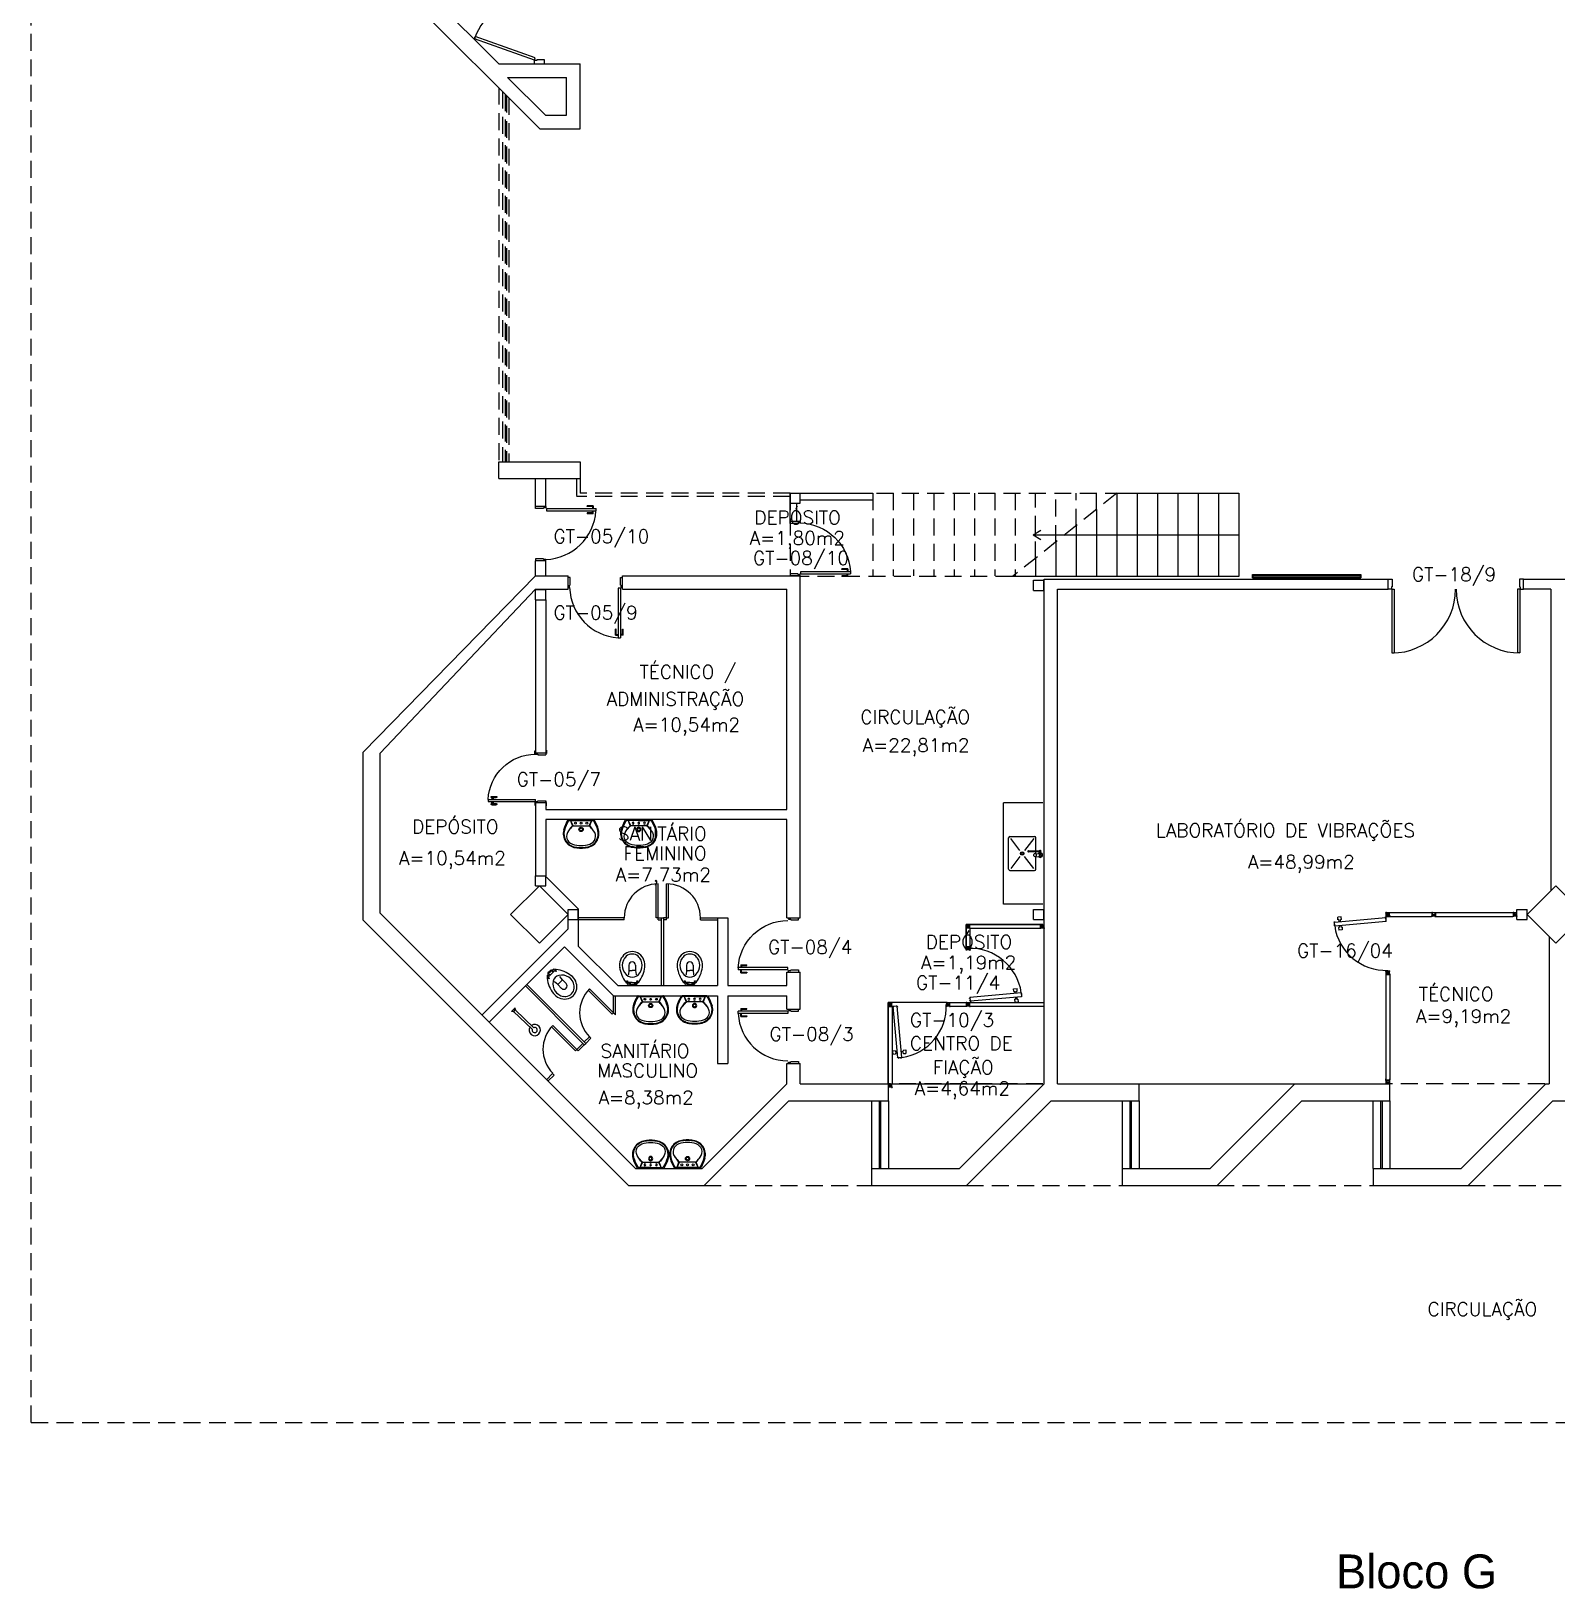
# Model space of a CAD drawing. Header units: centimetres. Extents: x -214 to 72, y 205 to 367.
# Drawn here: x 26.53 to 49.04, y 292.47 to 315.47 of the extents above; entities that cross this region are included whole.
import ezdxf

# ---------------------------------------------------------------- set-up
doc = ezdxf.new("R2010")
doc.units = ezdxf.units.CM
doc.header["$MEASUREMENT"] = 0
doc.linetypes.add('HIDDEN', pattern=[0.375, 0.25, -0.125])
doc.layers.get('0').update_dxf_attribs({"linetype": 'CONTINUOUS'})
for name, color, linetype in [('ALV', 2, 'CONTINUOUS'), ('AR-ATT01-EFL', 1, 'CONTINUOUS'), ('AREA', 2, 'CONTINUOUS'), ('BANC', 2, 'CONTINUOUS'), ('DIV', 2, 'CONTINUOUS'), ('ENDEREÇO NOVO', 2, 'CONTINUOUS'), ('ESQ', 1, 'CONTINUOUS'), ('ESTRUT', 3, 'CONTINUOUS'), ('MACANETA', 2, 'CONTINUOUS'), ('MARCO', 2, 'CONTINUOUS'), ('PainelFELTRO', 2, 'CONTINUOUS'), ('PEÇAS', 1, 'CONTINUOUS'), ('PISO1', 1, 'CONTINUOUS'), ('PORTA', 1, 'CONTINUOUS'), ('PROJ', 1, 'HIDDEN'), ('PROJEÇÃO', 1, 'HIDDEN'), ('TEXTO', 2, 'CONTINUOUS'), ('USO', 2, 'CONTINUOUS')]:
    doc.layers.add(name, color=color, linetype=linetype)
doc.styles.add('UNB-100', font='simplex.shx', dxfattribs={"height": 0.2})

# ---------------------------------------------------------------- blocks, each defined once
blk = doc.blocks.new('PTDP')
at = {"color": 2}
for p, q in [((0.055, 1.015), (0.09, 1.015)), ((0.055, 0.075), (0.055, 1.015)), ((0.09, 0.075), (0.09, 1.015)), ((1.91, 0.075), (1.91, 1.015)), ((1.945, 1.015), (1.91, 1.015)), ((1.945, 0.075), (1.945, 1.015)), ((0.05, 0.075), (0, 0.075)), ((0, 0.075), (0, -0.075)), ((0.05, 0.04), (0.05, 0.075)), ((0.06, 0.04), (0.05, 0.04)), ((0.055, 0.075), (0.09, 0.075)), ((0.06, -0.075), (0.06, 0.04)), ((1.945, 0.075), (1.91, 0.075)), ((1.94, -0.075), (1.94, 0.04)), ((1.94, 0.04), (1.95, 0.04)), ((1.95, 0.04), (1.95, 0.075)), ((1.95, 0.075), (2, 0.075)), ((2, 0.075), (2, -0.075)), ((0, -0.075), (0.06, -0.075)), ((2, -0.075), (1.94, -0.075))]:
    blk.add_line(p, q, dxfattribs=at)
at = {"color": 1}
for centre, start, end in [((0.055, 0.075), 0, 90), ((1.945, 0.075), 90, 180)]:
    blk.add_arc(centre, 0.94, start, end, dxfattribs=at)
blk = doc.blocks.new('PE80')
at = {"color": 2}
for p, q in [((0.075, 0), (-0.075, 0)), ((-0.075, -0.03), (-0.075, 0)), ((0.075, 0), (0.075, -0.02)), ((0.04, -0.03), (-0.075, -0.03)), ((0.075, -0.02), (0.04, -0.02)), ((0.04, -0.03), (0.04, -0.02)), ((0.085, -0.03), (0.817, -0.03)), ((0.085, -0.03), (0.085, -0.065)), ((0.085, -0.065), (0.817, -0.065)), ((0.817, -0.065), (0.817, -0.03)), ((0.04, -0.771), (-0.075, -0.771)), ((-0.075, -0.771), (-0.075, -0.801)), ((0.075, -0.801), (-0.075, -0.801)), ((0.04, -0.771), (0.04, -0.781)), ((0.075, -0.781), (0.04, -0.781)), ((0.075, -0.801), (0.075, -0.781))]:
    blk.add_line(p, q, dxfattribs=at)
at = {"color": 1}
for p, q in [((0.777, 0.01), (0.687, 0.01)), ((0.687, 0), (0.687, 0.01)), ((0.777, 0.01), (0.777, -0.03)), ((0.767, 0), (0.687, 0)), ((0.767, -0.095), (0.687, -0.095)), ((0.687, -0.095), (0.687, -0.105)), ((0.777, -0.105), (0.687, -0.105)), ((0.767, 0), (0.767, -0.03)), ((0.767, -0.095), (0.767, -0.065)), ((0.777, -0.105), (0.777, -0.065))]:
    blk.add_line(p, q, dxfattribs=at)
blk.add_arc((0.049, -0.012), 0.769, 271.908, 356.074, dxfattribs=at)
blk = doc.blocks.new('PD80')
for p, q in [((-0.777, 0.01), (-0.777, -0.03)), ((-0.777, 0.01), (-0.687, 0.01)), ((-0.687, 0), (-0.687, 0.01)), ((-0.075, 0), (0.075, 0)), ((-0.075, 0), (-0.075, -0.02)), ((0.075, -0.03), (0.075, 0)), ((-0.817, -0.065), (-0.817, -0.03)), ((-0.085, -0.03), (-0.817, -0.03)), ((-0.085, -0.065), (-0.817, -0.065)), ((-0.777, -0.105), (-0.777, -0.065)), ((-0.777, -0.105), (-0.687, -0.105)), ((-0.767, 0), (-0.767, -0.03)), ((-0.767, 0), (-0.687, 0)), ((-0.767, -0.095), (-0.767, -0.065)), ((-0.767, -0.095), (-0.687, -0.095)), ((-0.687, -0.095), (-0.687, -0.105)), ((-0.085, -0.03), (-0.085, -0.065)), ((-0.075, -0.02), (-0.04, -0.02)), ((-0.04, -0.03), (-0.04, -0.02)), ((-0.04, -0.03), (0.075, -0.03)), ((-0.075, -0.781), (-0.04, -0.781)), ((-0.075, -0.801), (-0.075, -0.781)), ((-0.075, -0.801), (0.075, -0.801)), ((-0.075, -0.802), (0.075, -0.802)), ((-0.04, -0.771), (0.075, -0.771)), ((-0.04, -0.771), (-0.04, -0.781)), ((0.075, -0.771), (0.075, -0.801))]:
    blk.add_line(p, q)
blk.add_arc((-0.085, -0.03), 0.731, 182.6571, 270)
blk = doc.blocks.new('VASO')
for p, q in [((0.1, 0), (0.1, 0.028)), ((0.1, 0), (0.1, -0.028)), ((0.146, 0.031), (0.113, 0.031)), ((0.114, 0), (0.114, 0.028)), ((0.114, 0), (0.114, -0.028)), ((0.119, 0.031), (0.119, 0.062)), ((0.146, 0.05), (0.119, 0.05)), ((0.146, 0), (0.146, 0.089)), ((0.146, 0), (0.146, -0.089)), ((0.261, 0.056), (0.259, 0.059)), ((0.323, 0.049), (0.261, 0.056)), ((0.401, 0.049), (0.323, 0.049)), ((0.323, 0.049), (0.323, 0)), ((0.323, -0.049), (0.323, 0)), ((0.146, -0.031), (0.113, -0.031)), ((0.119, -0.031), (0.119, -0.062)), ((0.146, -0.05), (0.119, -0.05)), ((0.261, -0.056), (0.259, -0.059)), ((0.323, -0.049), (0.261, -0.056)), ((0.401, -0.049), (0.323, -0.049))]:
    blk.add_line(p, q)
for centre in [(0.164, 0.075), (0.164, -0.075)]:
    blk.add_circle(centre, 0.00682)
for centre, radius, start, end in [((0.107, 0.028), 0.00697, 0.8534, 179.1466), ((0.128, 0.062), 0.00909, 126.1604, 180), ((0.404, -0.315), 0.477, 122.7818, 126.1604), ((0.155, 0.089), 0.00909, 126.3456, 180), ((0.436, -0.294), 0.484, 97.6805, 126.3456), ((0.334, 0), 0.112, 147.3201, 212.6799), ((0.397, -0.04), 0.187, 54.2515, 147.3201), ((0.4, -0.02), 0.208, 36.8888, 100.1214), ((0.401, 0), 0.0486, 0, 90), ((0.401, 0), 0.0486, 270, 0), ((0.413, -0.018), 0.159, 41.3299, 54.2515), ((0.433, 0), 0.132, 318.6701, 41.3299), ((0.427, 0), 0.174, 323.1112, 36.8888), ((0.107, -0.028), 0.00697, 180.8534, 359.1466), ((0.128, -0.062), 0.00909, 180, 233.8396), ((0.404, 0.315), 0.477, 233.8396, 237.2182), ((0.155, -0.089), 0.00909, 180, 233.6544), ((0.436, 0.294), 0.484, 233.6544, 262.3195), ((0.397, 0.04), 0.187, 212.6799, 305.7485), ((0.4, 0.02), 0.208, 259.8786, 323.1112), ((0.413, 0.018), 0.159, 305.7485, 318.6701)]:
    blk.add_arc(centre, radius, start, end)
blk = doc.blocks.new('LAV')
for p, q in [((0, -0.182), (0, 0.182)), ((0.013, 0), (0.013, 0.175)), ((0.013, 0.155), (0.097, 0.126)), ((0.013, 0.155), (0.092, 0.116)), ((0.013, -0.175), (0.013, 0.155)), ((0.013, 0), (0.013, -0.155)), ((0.092, -0.116), (0.092, 0.116)), ((0.013, -0.155), (0.092, -0.116)), ((0.013, -0.155), (0.097, -0.126))]:
    blk.add_line(p, q)
for centre, radius in [((0.053, 0.084), 0.0137), ((0.053, 0), 0.0137), ((0.145, 0), 0.0315), ((0.145, 0), 0.021), ((0.053, -0.084), 0.0137)]:
    blk.add_circle(centre, radius)
for centre, radius, start, end in [((0.286, -0.242), 0.518, 105.1115, 122.7859), ((0.286, -0.242), 0.505, 104.7183, 121.9899), ((0.206, 0.054), 0.21, 8.1254, 105.1115), ((0.208, 0.053), 0.2, 7.8851, 104.7183), ((0.013, 0.182), 0.0126, 122.7859, 180), ((0.025, 0.175), 0.0126, 121.9899, 180), ((0.105, 0.116), 0.0126, 131.3277, 180), ((4.534, -4.92), 6.719, 130.5597, 131.3277), ((0.115, 0.132), 0.0137, 126.1653, 188.2711), ((4.072, -5.281), 6.719, 125.5597, 126.1653), ((0.245, 0.091), 0.123, 17.587, 130.5597), ((-0.042, 0), 0.424, 0, 17.587), ((-0.042, 0), 0.424, 342.413, 0), ((-0.175, 0), 0.587, 0, 7.8851), ((-0.175, 0), 0.587, 352.1149, 0), ((-0.175, 0), 0.595, 0, 8.1254), ((-0.175, 0), 0.595, 351.8746, 0), ((0.013, -0.182), 0.0126, 180, 237.2141), ((0.286, 0.242), 0.518, 237.2141, 254.8885), ((0.025, -0.175), 0.0126, 180, 238.0101), ((0.286, 0.242), 0.505, 238.0101, 255.2817), ((0.105, -0.116), 0.0126, 180, 228.6723), ((4.534, 4.92), 6.719, 228.6723, 229.4403), ((0.115, -0.132), 0.0137, 171.7289, 233.8347), ((4.072, 5.281), 6.719, 233.8347, 234.4403), ((0.206, -0.054), 0.21, 254.8885, 351.8746), ((0.208, -0.053), 0.2, 255.2817, 352.1149), ((0.245, -0.091), 0.123, 229.4403, 342.413)]:
    blk.add_arc(centre, radius, start, end)
blk = doc.blocks.new('INOXA1-P')
for p, q in [((0.12, 0.23), (0.12, 0.047)), ((0.22, 0.25), (0.14, 0.25)), ((0.5, 0.25), (0.22, 0.25)), ((0.52, 0.23), (0.52, -0.23)), ((0.043, 0.008), (0.043, -0.022)), ((0.062, 0.04), (0.071, 0.04)), ((0.131, 0.048), (0.076, 0.043)), ((0.131, -0.002), (0.076, 0.003)), ((0.15, 0.22), (0.287, 0.043)), ((0.353, 0.043), (0.49, 0.22)), ((0.22, -0.027), (0.054, -0.027)), ((0.22, -0.037), (0.054, -0.037)), ((0.063, -0.003), (0.063, -0.021)), ((0.12, -0.001), (0.12, -0.027)), ((0.12, -0.037), (0.12, -0.23)), ((0.15, -0.22), (0.287, -0.043)), ((0.231, -0.027), (0.22, -0.027)), ((0.231, -0.037), (0.22, -0.037)), ((0.353, -0.043), (0.49, -0.22)), ((0.22, -0.25), (0.14, -0.25)), ((0.5, -0.25), (0.22, -0.25))]:
    blk.add_line(p, q)
blk.add_lwpolyline([(0.076, 0.003), (0.072, 0.004), (0.069, 0.009), (0.067, 0.015), (0.066, 0.023), (0.067, 0.031), (0.069, 0.037), (0.072, 0.042), (0.076, 0.043)])
blk.add_lwpolyline([(0.131, 0.048), (0.137, 0.046), (0.143, 0.041), (0.147, 0.033), (0.148, 0.023), (0.147, 0.013), (0.143, 0.006), (0.137, 0), (0.131, -0.002), (0.125, 0), (0.119, 0.006), (0.115, 0.013), (0.114, 0.023), (0.115, 0.033), (0.119, 0.041), (0.125, 0.046)], close=True)
for radius in [0.0266, 0.0163]:
    blk.add_circle((0.32, 0), radius)
for centre, radius, start, end in [((0.14, 0.23), 0.02, 90, 180), ((0.5, 0.23), 0.02, 360, 90), ((0.054, 0.023), 0.0349, 36.1705, 252.2568), ((0.054, 0.023), 0.0189, 62.7367, 235.7375), ((0.073, -0.003), 0.01, 102.8285, 180), ((0.054, 0.023), 0.0349, 285.5373, 323.9987), ((0.054, -0.032), 0.0145, 20.161, 339.839), ((0.054, -0.032), 0.005, 90.0037, 269.9963), ((0.231, -0.032), 0.00738, 222.6559, 137.3441), ((0.231, -0.032), 0.005, 269.9935, 90.0065), ((0.14, -0.23), 0.02, 180, 270), ((0.5, -0.23), 0.02, 270, 360)]:
    blk.add_arc(centre, radius, start, end)
blk = doc.blocks.new('MACANETA')
at = {"layer": 'MACANETA'}
for p, q in [((-0.077, 0.052), (-0.077, 0.12)), ((-0.059, 0.052), (-0.059, 0.12)), ((-0.059, 0.075), (-0.036, 0.075)), ((-0.059, 0.052), (-0.036, 0.052)), ((-0.036, 0.044), (-0.036, 0.084)), ((-0.036, 0.084), (-0.03, 0.084)), ((-0.036, 0.044), (-0.03, 0.044)), ((0.006, 0.084), (0, 0.084)), ((0.006, 0.044), (0, 0.044)), ((0.006, 0.044), (0.006, 0.084)), ((0.029, 0.075), (0.006, 0.075)), ((0.029, 0.052), (0.006, 0.052)), ((0.029, 0.052), (0.029, 0.12)), ((0.047, 0.052), (0.047, 0.12))]:
    blk.add_line(p, q, dxfattribs=at)
for centre, start, end in [((-0.068, 0.12), 90, 180), ((-0.068, 0.052), 180, 270), ((-0.068, 0.12), 0, 90), ((-0.068, 0.052), 270, 0), ((0.038, 0.12), 90, 180), ((0.038, 0.052), 180, 270), ((0.038, 0.12), 0, 90), ((0.038, 0.052), 270, 0)]:
    blk.add_arc(centre, 0.00874, start, end, dxfattribs=at)
blk = doc.blocks.new('DOOR70')
at = {"layer": 'PORTA'}
for p, q in [((0.015, -0.7), (0.015, 0)), ((0.015, 0), (0.045, 0)), ((0.045, -0.7), (0.045, 0)), ((0.045, -0.7), (0.015, -0.7))]:
    blk.add_line(p, q, dxfattribs=at)
at = {"layer": 'PORTA', "color": 1}
blk.add_arc((0.015, 0), 0.7, 272.4563, 0, dxfattribs=at)
at = {"layer": 'PORTA'}
blk.add_blockref('MACANETA', (0.045, -0.7), dxfattribs=at)
blk = doc.blocks.new('MTDIV')
for p, q in [((-0.0285, 0.0185), (-0.0285, 0.0285)), ((-0.0185, 0.0285), (-0.0285, 0.0285)), ((-0.0265, 0.0185), (-0.0285, 0.0185)), ((-0.0265, 0.0235), (-0.0265, 0.0265)), ((-0.0265, 0.0265), (-0.0185, 0.0265)), ((-0.0265, 0.0235), (0.0265, 0.0235)), ((-0.0215, 0.0235), (-0.0265, 0.0235)), ((-0.0265, 0.0185), (-0.0265, 0.0215)), ((-0.0265, 0.0215), (-0.0235, 0.0215)), ((-0.0235, 0.0215), (-0.0235, -0.0215)), ((-0.0215, 0.0235), (-0.0215, 0.0215)), ((-0.0215, 0.0215), (0.0215, 0.0215)), ((-0.0215, 0.0195), (0.0195, 0.0195)), ((-0.0215, 0.0195), (-0.0215, -0.0195)), ((-0.0185, 0.0265), (-0.0185, 0.0285)), ((-0.0049, 0), (0.0049, 0)), ((0, -0.0049), (0, 0.0049)), ((0.0195, 0.0095), (0.0115, 0.0095)), ((0.0115, 0.0095), (0.0115, 0.0075)), ((0.0215, 0.0075), (0.0115, 0.0075)), ((0.0135, 0.0075), (0.0135, 0.0055)), ((0.0215, 0.0055), (0.0135, 0.0055)), ((0.0185, 0.0265), (0.0185, 0.0285)), ((0.0185, 0.0285), (0.0285, 0.0285)), ((0.0185, 0.0265), (0.0265, 0.0265)), ((0.0195, 0.0195), (0.0195, 0.0095)), ((0.0215, 0.0235), (0.0215, 0.0075)), ((0.0215, 0.0235), (0.0265, 0.0235)), ((0.0215, 0.0055), (0.0215, -0.0055)), ((0.0235, 0.0215), (0.0235, -0.0215)), ((0.0265, 0.0215), (0.0235, 0.0215)), ((0.0265, 0.0235), (0.0265, 0.0265)), ((0.0265, 0.0185), (0.0265, 0.0215)), ((0.0265, 0.0185), (0.0285, 0.0185)), ((0.0285, 0.0185), (0.0285, 0.0285)), ((-0.0285, -0.0185), (-0.0285, -0.0285)), ((-0.0285, -0.0185), (-0.0265, -0.0185)), ((-0.0185, -0.0285), (-0.0285, -0.0285)), ((-0.0265, -0.0185), (-0.0265, -0.0215)), ((-0.0265, -0.0215), (-0.0235, -0.0215)), ((0.0265, -0.0235), (-0.0265, -0.0235)), ((-0.0265, -0.0235), (-0.0265, -0.0265)), ((-0.0215, -0.0235), (-0.0265, -0.0235)), ((-0.0185, -0.0265), (-0.0265, -0.0265)), ((-0.0215, -0.0195), (0.0195, -0.0195)), ((-0.0215, -0.0215), (0.0215, -0.0215)), ((-0.0215, -0.0215), (-0.0215, -0.0235)), ((-0.0185, -0.0265), (-0.0185, -0.0285)), ((0.0215, -0.0075), (0.0115, -0.0075)), ((0.0115, -0.0075), (0.0115, -0.0095)), ((0.0195, -0.0095), (0.0115, -0.0095)), ((0.0215, -0.0055), (0.0135, -0.0055)), ((0.0135, -0.0055), (0.0135, -0.0075)), ((0.0185, -0.0265), (0.0185, -0.0285)), ((0.0265, -0.0265), (0.0185, -0.0265)), ((0.0185, -0.0285), (0.0285, -0.0285)), ((0.0195, -0.0095), (0.0195, -0.0195)), ((0.0215, -0.0075), (0.0215, -0.0235)), ((0.0215, -0.0235), (0.0265, -0.0235)), ((0.0265, -0.0215), (0.0235, -0.0215)), ((0.0265, -0.0185), (0.0265, -0.0215)), ((0.0285, -0.0185), (0.0265, -0.0185)), ((0.0265, -0.0235), (0.0265, -0.0265)), ((0.0285, -0.0185), (0.0285, -0.0285))]:
    blk.add_line(p, q)
blk = doc.blocks.new('DIV12')
for p, q in [((-0.005, 0), (0.005, 0)), ((0, -0.005), (0, 0.005)), ((0.024, 0.018), (0.028, 0.018)), ((0.024, 0.018), (0.024, 0.016)), ((0.024, 0.016), (0.028, 0.016)), ((0.028, 0.03), (0.043, 0.03)), ((0.028, 0.018), (0.028, 0.03)), ((0.028, -0.017), (0.028, 0.016)), ((0.03, 0.028), (1.169, 0.028)), ((0.03, -0.029), (0.03, 0.028)), ((0.043, 0.03), (0.043, 0.028)), ((0.024, -0.017), (0.028, -0.017)), ((0.024, -0.017), (0.024, -0.019)), ((0.024, -0.019), (0.028, -0.019)), ((0.028, -0.031), (0.028, -0.019)), ((0.028, -0.031), (0.043, -0.031)), ((0.03, -0.029), (1.169, -0.029)), ((0.043, -0.029), (0.043, -0.031))]:
    blk.add_line(p, q)
blk = doc.blocks.new('PLXD')
at = {"color": 1}
for p, q in [((-0.194, 0.727), (-0.233, 0.723)), ((-0.229, 0.673), (-0.233, 0.723)), ((-0.192, 0.712), (-0.194, 0.727)), ((-0.164, 0.714), (-0.192, 0.712)), ((-0.162, 0.694), (-0.19, 0.692)), ((-0.189, 0.677), (-0.19, 0.692)), ((-0.107, 0.719), (-0.079, 0.722)), ((-0.106, 0.7), (-0.077, 0.702)), ((-0.08, 0.737), (-0.041, 0.74)), ((-0.079, 0.722), (-0.08, 0.737)), ((-0.076, 0.687), (-0.077, 0.702)), ((-0.076, 0.687), (-0.036, 0.691)), ((-0.036, 0.691), (-0.041, 0.74)), ((-0.189, 0.677), (-0.229, 0.673))]:
    blk.add_line(p, q, dxfattribs=at)
at = {"color": 2}
for p, q in [((-0.172, 0.786), (-0.161, 0.787)), ((-0.172, 0.786), (-0.171, 0.772)), ((-0.169, 0.772), (-0.171, 0.772)), ((-0.17, 0.784), (-0.114, 0.789)), ((-0.17, 0.784), (-0.103, 0.028)), ((-0.159, 0.792), (-0.161, 0.792)), ((-0.161, 0.792), (-0.161, 0.787)), ((-0.159, 0.792), (-0.159, 0.787)), ((-0.159, 0.787), (-0.126, 0.79)), ((-0.124, 0.795), (-0.126, 0.795)), ((-0.126, 0.795), (-0.126, 0.79)), ((-0.124, 0.795), (-0.124, 0.79)), ((-0.124, 0.79), (-0.112, 0.791)), ((-0.114, 0.789), (-0.046, 0.033)), ((-0.112, 0.791), (-0.11, 0.777)), ((-0.11, 0.777), (-0.112, 0.777)), ((-0.105, 0.026), (-0.106, 0.04)), ((-0.104, 0.04), (-0.106, 0.04)), ((-0.105, 0.026), (-0.093, 0.027)), ((-0.103, 0.028), (-0.046, 0.033)), ((-0.092, 0.022), (-0.093, 0.027)), ((-0.09, 0.022), (-0.092, 0.022)), ((-0.091, 0.027), (-0.058, 0.03)), ((-0.09, 0.022), (-0.091, 0.027)), ((-0.057, 0.025), (-0.058, 0.03)), ((-0.055, 0.025), (-0.057, 0.025)), ((-0.056, 0.03), (-0.044, 0.031)), ((-0.055, 0.025), (-0.056, 0.03)), ((-0.045, 0.045), (-0.047, 0.045)), ((-0.044, 0.031), (-0.045, 0.045)), ((-0.008, 0), (0.006, 0)), ((0, 0.007), (0, -0.006))]:
    blk.add_line(p, q, dxfattribs=at)
at = {"color": 1}
blk.add_arc((-0.064, 0.029), 0.764, 98.125, 182.1419, dxfattribs=at)
blk = doc.blocks.new('CHU')
at = {"linetype": 'Continuous'}
for p, q in [((-0.01, -0.034), (-0.01, -0.415)), ((0.02, -0.034), (0.02, -0.415)), ((-0.023, -0.415), (-0.034, -0.435)), ((-0.034, -0.435), (0.043, -0.435)), ((-0.023, -0.415), (0.032, -0.415)), ((0.032, -0.415), (0.043, -0.435))]:
    blk.add_line(p, q, dxfattribs=at)
for radius, start, end in [(0.0833, 279.9041, 259.1487), (0.0383, 291.9768, 245.8195)]:
    blk.add_arc((0.005, 0.001), radius, start, end, dxfattribs=at)
blk = doc.blocks.new('PainelFELTRO')
at = {"layer": 'PainelFELTRO'}
blk.add_hatch(color=2, dxfattribs=at).paths.add_polyline_path([(0.01, 0.06), (0.01, 0.03), (1.59, 0.03), (1.59, 0.06)])
for p, q in [((1.6, 0.07), (0, 0.07)), ((0, 0.07), (0, 0.02)), ((0, 0.02), (1.6, 0.02)), ((1.6, 0.02), (1.6, 0.07))]:
    blk.add_line(p, q, dxfattribs=at)
at = {"layer": 'PainelFELTRO', "color": 1}
for p, q in [((0, 0), (1.6, 0)), ((0.05, 0.02), (0.05, 0)), ((1.55, 0), (1.55, 0.02))]:
    blk.add_line(p, q, dxfattribs=at)
at = {"layer": 'PainelFELTRO', "color": 2}
for p, q in [((1.59, 0.06), (0.01, 0.06)), ((0.01, 0.06), (0.01, 0.03)), ((0.01, 0.03), (1.59, 0.03)), ((1.59, 0.03), (1.59, 0.06))]:
    blk.add_line(p, q, dxfattribs=at)

msp = doc.modelspace()

# ---------------------------------------------------------------- linework, layer by layer
at = {"color": 2}
for p, q in [((33.07, 315.359), (33.081, 315.392)), ((33.956, 315.045), (33.07, 315.359)), ((33.967, 315.078), (33.081, 315.392)), ((33.989, 315.04), (33.954, 315.04)), ((33.954, 315.04), (33.954, 314.99)), ((33.954, 314.99), (34.104, 314.99)), ((33.956, 315.045), (33.967, 315.078)), ((34.104, 315.05), (33.989, 315.05)), ((33.989, 315.05), (33.989, 315.04)), ((34.104, 314.99), (34.104, 315.05)), ((46.522, 300.002), (46.52, 300.002)), ((46.52, 299.988), (46.52, 300.002)), ((46.52, 299.988), (46.532, 299.988)), ((46.522, 299.99), (46.579, 299.99)), ((46.532, 299.983), (46.532, 299.988)), ((46.534, 299.983), (46.532, 299.983)), ((46.534, 299.988), (46.567, 299.988)), ((46.534, 299.983), (46.534, 299.988)), ((46.567, 299.983), (46.567, 299.988)), ((46.569, 299.983), (46.567, 299.983)), ((46.569, 299.988), (46.581, 299.988)), ((46.569, 299.983), (46.569, 299.988)), ((46.581, 300.002), (46.579, 300.002)), ((46.581, 299.988), (46.581, 300.002))]:
    msp.add_line(p, q, dxfattribs=at)
at = {"color": 1}
for centre, radius, start, end in [((33.952, 315.05), 0.935, 89.9116, 160.6849), ((33.954, 315.045), 0.94, 179.6084, 180)]:
    msp.add_arc(centre, radius, start, end, dxfattribs=at)
at = {"layer": 'ALV'}
for p, q in [((30.279, 318.14), (33.429, 314.99)), ((30.029, 318.037), (34.035, 314.031)), ((33.429, 314.99), (34.629, 314.99)), ((34.629, 314.031), (34.629, 314.99)), ((33.558, 314.79), (34.118, 314.231)), ((33.558, 314.79), (34.429, 314.79)), ((34.429, 314.231), (34.429, 314.79)), ((34.118, 314.231), (34.429, 314.231)), ((34.035, 314.031), (34.629, 314.031)), ((33.429, 309.115), (34.629, 309.115)), ((33.429, 308.865), (33.429, 309.115)), ((34.629, 309.115), (34.629, 308.865)), ((33.429, 308.865), (34.629, 308.865)), ((33.973, 308.453), (33.973, 308.865)), ((34.123, 308.453), (34.123, 308.865)), ((37.729, 308.651), (37.879, 308.651)), ((37.729, 308.501), (37.729, 308.651)), ((37.879, 308.501), (37.879, 308.651)), ((37.879, 308.651), (38.949, 308.651)), ((37.729, 308.501), (37.879, 308.501)), ((37.729, 308.232), (37.729, 308.501)), ((37.829, 308.232), (37.829, 308.501)), ((37.879, 308.551), (38.949, 308.551)), ((33.973, 307.431), (33.973, 307.652)), ((34.123, 307.431), (34.123, 307.652)), ((31.429, 304.829), (33.973, 307.431)), ((33.973, 307.431), (34.454, 307.431)), ((34.454, 307.231), (34.454, 307.431)), ((35.256, 307.231), (35.256, 307.431)), ((35.256, 307.431), (36.296, 307.431)), ((36.296, 307.431), (37.879, 307.431)), ((37.879, 302.382), (37.879, 307.431)), ((41.049, 307.449), (41.049, 307.431)), ((41.322, 307.214), (41.322, 307.364)), ((41.322, 307.364), (41.472, 307.364)), ((41.472, 307.214), (41.472, 307.364)), ((41.477, 299.931), (41.477, 307.381)), ((41.477, 307.381), (46.554, 307.381)), ((48.554, 307.381), (49.504, 307.381)), ((31.679, 304.811), (33.973, 307.231)), ((33.973, 307.231), (34.454, 307.231)), ((33.973, 307.227), (34.123, 307.227)), ((33.973, 307.077), (33.973, 307.227)), ((33.973, 307.077), (34.123, 307.077)), ((33.973, 307.077), (33.973, 304.796)), ((34.123, 307.077), (34.123, 307.227)), ((34.123, 307.077), (34.123, 304.786)), ((35.256, 307.231), (36.296, 307.231)), ((36.296, 307.231), (37.679, 307.231)), ((37.679, 303.981), (37.679, 307.231)), ((41.322, 307.214), (41.472, 307.214)), ((41.677, 307.231), (46.554, 307.231)), ((41.677, 299.931), (41.677, 307.231)), ((48.954, 307.231), (48.554, 307.231)), ((48.954, 307.231), (48.954, 302.78)), ((31.429, 302.344), (31.429, 304.829)), ((31.679, 302.448), (31.679, 304.811)), ((34.123, 304.811), (33.973, 304.811)), ((34.123, 304.081), (33.973, 304.081)), ((33.973, 304.081), (33.973, 303.981)), ((33.973, 304.081), (33.973, 303.001)), ((34.123, 304.106), (34.123, 303.981)), ((34.123, 304.081), (34.123, 303.981)), ((34.123, 303.981), (37.679, 303.981)), ((37.679, 303.831), (34.123, 303.831)), ((34.123, 303.831), (34.123, 303.001)), ((37.679, 302.382), (37.679, 303.831)), ((33.973, 302.851), (33.973, 303.001)), ((33.973, 303.001), (34.123, 303.001)), ((34.123, 302.851), (34.123, 303.001)), ((34.603, 302.513), (34.123, 302.993)), ((33.973, 302.851), (34.123, 302.851)), ((31.679, 302.448), (35.446, 298.681)), ((34.029, 302.007), (34.453, 302.431)), ((34.453, 302.506), (34.603, 302.506)), ((34.453, 302.356), (34.453, 302.506)), ((34.603, 302.513), (34.603, 301.963)), ((34.603, 302.356), (34.603, 302.506)), ((41.322, 302.356), (41.322, 302.506)), ((41.322, 302.506), (41.472, 302.506)), ((41.472, 302.356), (41.472, 302.506)), ((48.455, 302.356), (48.455, 302.506)), ((48.455, 302.506), (48.605, 302.506)), ((48.605, 302.356), (48.605, 302.506)), ((31.429, 302.344), (35.342, 298.431)), ((34.453, 302.356), (34.603, 302.356)), ((36.659, 302.381), (36.809, 302.381)), ((36.659, 302.381), (36.659, 301.381)), ((36.809, 302.381), (36.809, 301.381)), ((37.679, 302.382), (37.879, 302.382)), ((41.322, 302.356), (41.472, 302.356)), ((48.455, 302.356), (48.605, 302.356)), ((48.929, 302.107), (48.929, 299.931)), ((33.286, 300.84), (34.4, 301.954)), ((35.123, 301.231), (34.4, 301.954)), ((35.185, 301.381), (34.603, 301.963)), ((37.679, 301.581), (37.879, 301.581)), ((37.679, 301.381), (37.679, 301.581)), ((37.879, 301.031), (37.879, 301.581)), ((35.185, 301.381), (36.659, 301.381)), ((36.809, 301.381), (37.679, 301.381)), ((35.123, 301.231), (36.659, 301.231)), ((36.659, 301.231), (36.659, 300.231)), ((36.809, 301.231), (36.809, 300.231)), ((36.809, 301.231), (37.679, 301.231)), ((37.679, 301.031), (37.679, 301.231)), ((37.679, 301.031), (37.879, 301.031)), ((36.659, 300.231), (36.809, 300.231)), ((37.679, 299.931), (37.679, 300.229)), ((37.679, 300.229), (37.879, 300.229)), ((37.879, 299.931), (37.879, 300.229)), ((34.156, 299.97), (34.245, 300.059)), ((37.679, 299.931), (36.429, 298.681)), ((37.879, 299.931), (39.179, 299.931)), ((39.179, 299.681), (39.179, 299.931)), ((40.227, 298.681), (41.477, 299.931)), ((41.677, 299.931), (42.879, 299.931)), ((42.879, 299.681), (42.879, 299.931)), ((43.927, 298.681), (45.177, 299.931)), ((45.177, 299.931), (46.579, 299.931)), ((46.579, 299.681), (46.579, 299.931)), ((47.63, 298.681), (48.88, 299.931)), ((48.88, 299.931), (48.929, 299.931)), ((37.712, 299.681), (36.462, 298.431)), ((37.712, 299.681), (39.179, 299.681)), ((40.331, 298.431), (41.581, 299.681)), ((41.581, 299.681), (42.879, 299.681)), ((44.031, 298.431), (45.281, 299.681)), ((45.281, 299.681), (46.579, 299.681)), ((47.734, 298.431), (48.984, 299.681)), ((48.984, 299.681), (50.282, 299.681)), ((35.446, 298.681), (36.429, 298.681)), ((38.929, 298.681), (40.227, 298.681)), ((38.929, 298.681), (38.929, 298.431)), ((42.629, 298.681), (42.629, 298.431)), ((42.629, 298.681), (43.927, 298.681)), ((46.332, 298.681), (47.63, 298.681)), ((46.332, 298.681), (46.332, 298.431)), ((35.342, 298.431), (36.462, 298.431)), ((38.929, 298.431), (40.331, 298.431)), ((42.629, 298.431), (44.031, 298.431)), ((46.332, 298.431), (47.734, 298.431))]:
    msp.add_line(p, q, dxfattribs=at)
msp.add_lwpolyline([(33.18, 300.946), (34.453, 302.219), (34.453, 302.431), (34.453, 302.431), (34.029, 302.855), (33.605, 302.431), (34.029, 302.007)], dxfattribs=at)
at = {"layer": 'AR-ATT01-EFL'}
for q in [(41.427, 308.103), (44.349, 308.034), (41.427, 307.965)]:
    msp.add_line((41.318, 308.034), q, dxfattribs=at)
at = {"layer": 'BANC'}
for p, q in [((39.236, 299.931), (41.461, 299.931)), ((42.879, 299.931), (45.177, 299.931))]:
    msp.add_line(p, q, dxfattribs=at)
at = {"layer": 'DIV'}
for p, q in [((35.751, 302.381), (35.751, 302.881)), ((35.781, 302.381), (35.781, 302.881)), ((35.906, 302.381), (35.906, 302.881)), ((35.936, 302.381), (35.936, 302.881)), ((46.546, 302.433), (46.556, 302.433)), ((46.551, 302.428), (46.551, 302.438)), ((46.579, 302.459), (47.196, 302.459)), ((35.281, 302.381), (34.603, 302.381)), ((35.281, 302.351), (34.603, 302.351)), ((35.281, 302.351), (35.281, 302.381)), ((35.781, 302.381), (35.751, 302.381)), ((35.781, 302.381), (35.829, 302.381)), ((35.781, 302.351), (35.781, 302.381)), ((35.781, 302.351), (35.829, 302.351)), ((35.829, 302.381), (35.859, 302.381)), ((35.829, 301.381), (35.829, 302.381)), ((35.906, 302.381), (35.859, 302.381)), ((35.859, 302.381), (35.859, 301.381)), ((35.906, 302.351), (35.859, 302.351)), ((35.906, 302.351), (35.906, 302.381)), ((35.906, 302.381), (35.936, 302.381)), ((36.406, 302.381), (36.659, 302.381)), ((36.406, 302.351), (36.406, 302.381)), ((36.406, 302.351), (36.659, 302.351)), ((40.327, 302.224), (40.327, 301.902)), ((40.379, 302.281), (41.42, 302.281)), ((40.384, 301.902), (40.384, 302.224)), ((41.422, 302.224), (40.384, 302.224)), ((46.52, 302.404), (46.52, 302.39)), ((46.52, 302.404), (46.532, 302.404)), ((46.522, 302.39), (46.52, 302.39)), ((46.522, 302.402), (46.522, 302.328)), ((46.522, 302.402), (46.579, 302.402)), ((46.532, 302.409), (46.532, 302.404)), ((46.534, 302.409), (46.532, 302.409)), ((46.534, 302.409), (46.534, 302.404)), ((46.534, 302.404), (46.567, 302.404)), ((46.567, 302.409), (46.567, 302.404)), ((46.569, 302.409), (46.567, 302.409)), ((46.569, 302.409), (46.569, 302.404)), ((46.569, 302.404), (46.581, 302.404)), ((46.579, 302.402), (46.579, 302.39)), ((46.579, 302.402), (47.196, 302.402)), ((46.581, 302.39), (46.579, 302.39)), ((46.581, 302.404), (46.581, 302.39)), ((34.692, 300.506), (33.822, 301.376)), ((34.713, 300.527), (33.843, 301.397)), ((35.102, 300.958), (34.748, 301.312)), ((35.123, 300.979), (34.769, 301.333)), ((35.123, 300.979), (35.123, 301.231)), ((35.153, 300.949), (35.153, 301.231)), ((40.091, 301.131), (41.477, 301.131)), ((40.337, 301.074), (40.091, 301.074)), ((41.477, 301.074), (40.374, 301.074)), ((35.123, 300.979), (35.102, 300.958)), ((35.153, 300.949), (35.123, 300.979)), ((34.229, 300.792), (34.207, 300.771)), ((34.561, 300.417), (34.207, 300.771)), ((34.582, 300.439), (34.229, 300.792)), ((34.692, 300.548), (34.769, 300.626)), ((34.713, 300.527), (34.79, 300.605)), ((34.79, 300.605), (34.769, 300.626)), ((34.582, 300.439), (34.561, 300.417)), ((34.582, 300.439), (34.67, 300.527)), ((34.603, 300.417), (34.582, 300.439)), ((34.603, 300.417), (34.692, 300.506)), ((34.692, 300.506), (34.713, 300.527)), ((46.522, 300.403), (46.522, 299.99)), ((46.579, 300.403), (46.579, 299.99)), ((34.135, 299.991), (34.223, 300.08)), ((34.223, 300.08), (34.245, 300.059))]:
    msp.add_line(p, q, dxfattribs=at)
at = {"layer": 'DIV', "color": 2}
for p, q in [((46.522, 300.002), (46.522, 299.99)), ((46.579, 300.002), (46.579, 299.99))]:
    msp.add_line(p, q, dxfattribs=at)
at = {"layer": 'DIV'}
for centre, start, end in [((35.781, 302.381), 89.9963, 179.9963), ((35.906, 302.381), 0.0037, 90.0037), ((35.123, 300.979), 135, 225), ((34.582, 300.439), 135, 225)]:
    msp.add_arc(centre, 0.5, start, end, dxfattribs=at)
at = {"layer": 'ESQ'}
for p, q in [((38.929, 299.681), (38.929, 298.681)), ((39.044, 299.681), (39.044, 298.681)), ((39.064, 299.681), (39.064, 298.681)), ((39.179, 299.681), (39.179, 298.681)), ((42.629, 299.681), (42.629, 298.681)), ((42.744, 299.681), (42.744, 298.681)), ((42.764, 299.681), (42.764, 298.681)), ((42.879, 299.681), (42.879, 298.681)), ((46.329, 299.681), (46.329, 298.681)), ((46.444, 299.681), (46.444, 298.681)), ((46.464, 299.681), (46.464, 298.681)), ((46.579, 299.681), (46.579, 298.681))]:
    msp.add_line(p, q, dxfattribs=at)
at = {"layer": 'ESTRUT'}
msp.add_lwpolyline([(49.029, 302.007), (49.453, 302.431), (49.029, 302.855), (48.605, 302.431)], close=True, dxfattribs=at)
at = {"layer": 'MARCO'}
for p, q in [((33.963, 304.796), (33.963, 304.846)), ((33.963, 304.846), (33.973, 304.846)), ((33.973, 304.796), (33.963, 304.796)), ((33.973, 304.811), (33.973, 304.796)), ((33.973, 304.796), (34.008, 304.796)), ((34.008, 304.796), (34.008, 304.786)), ((34.008, 304.786), (34.123, 304.786)), ((34.123, 304.856), (34.133, 304.856)), ((34.123, 304.811), (34.123, 304.806)), ((34.133, 304.806), (34.123, 304.806)), ((34.123, 304.806), (34.123, 304.796)), ((34.133, 304.856), (34.133, 304.806)), ((33.973, 304.096), (33.963, 304.096)), ((33.963, 304.096), (33.963, 304.046)), ((33.963, 304.046), (33.973, 304.046)), ((33.973, 304.096), (34.008, 304.096)), ((34.008, 304.096), (34.008, 304.106)), ((34.008, 304.106), (34.123, 304.106)), ((34.123, 304.086), (34.123, 304.106)), ((34.133, 304.086), (34.123, 304.086)), ((34.123, 304.081), (34.123, 304.086)), ((34.133, 304.036), (34.133, 304.086)), ((34.123, 304.036), (34.133, 304.036))]:
    msp.add_line(p, q, dxfattribs=at)
at = {"layer": 'PEÇAS', "linetype": 'Continuous'}
for p, q in [((40.877, 302.581), (40.877, 304.081)), ((41.461, 304.081), (40.877, 304.081)), ((41.461, 302.581), (40.877, 302.581)), ((41.461, 302.281), (40.327, 302.281)), ((40.327, 301.902), (40.327, 302.281)), ((40.034, 301.131), (39.177, 301.131)), ((39.177, 299.931), (39.177, 301.131))]:
    msp.add_line(p, q, dxfattribs=at)
at = {"layer": 'PISO1'}
for p, q in [((42.549, 308.651), (42.549, 307.431)), ((42.549, 308.651), (44.349, 308.651)), ((42.849, 308.651), (42.849, 307.431)), ((43.149, 308.651), (43.149, 307.431)), ((43.449, 308.651), (43.449, 307.431)), ((43.749, 308.651), (43.749, 307.431)), ((44.049, 308.651), (44.049, 307.431)), ((44.349, 308.651), (44.349, 307.418)), ((42.249, 308.41), (42.249, 307.431)), ((41.949, 308.17), (41.949, 307.431)), ((41.649, 307.93), (41.649, 307.431)), ((41.349, 307.689), (41.349, 307.431)), ((44.349, 307.418), (41.01, 307.418))]:
    msp.add_line(p, q, dxfattribs=at)
at = {"layer": 'PORTA', "color": 1, "linetype": 'HIDDEN'}
for p, q in [((33.429, 314.637), (33.429, 309.115)), ((33.484, 314.582), (33.484, 309.115)), ((33.525, 314.541), (33.525, 309.115)), ((33.546, 314.52), (33.546, 309.115)), ((33.579, 314.487), (33.579, 309.115))]:
    msp.add_line(p, q, dxfattribs=at)
at = {"layer": 'PROJ'}
for p, q in [((26.529, 294.931), (26.529, 339.931)), ((36.462, 298.431), (38.929, 298.431)), ((40.331, 298.431), (42.629, 298.431)), ((44.031, 298.431), (46.332, 298.431)), ((47.734, 298.431), (50.032, 298.431)), ((26.529, 294.931), (71.529, 294.931))]:
    msp.add_line(p, q, dxfattribs=at)
at = {"layer": 'PROJEÇÃO'}
for p, q in [((34.579, 308.865), (34.579, 308.601)), ((34.629, 308.865), (34.629, 308.651)), ((37.729, 308.651), (34.629, 308.651)), ((37.729, 308.651), (37.729, 307.431)), ((37.879, 308.651), (42.549, 308.651)), ((38.949, 308.651), (38.949, 307.431)), ((39.249, 308.651), (39.249, 307.431)), ((39.549, 308.651), (39.549, 307.431)), ((39.849, 308.651), (39.849, 307.431)), ((40.149, 308.651), (40.149, 307.431)), ((40.449, 308.651), (40.449, 307.431)), ((40.749, 308.651), (40.749, 307.431)), ((42.549, 308.651), (41.01, 307.418)), ((41.049, 308.651), (41.049, 307.431)), ((41.349, 307.689), (41.349, 308.651)), ((41.649, 307.93), (41.649, 308.651)), ((41.949, 308.17), (41.949, 308.651)), ((42.249, 308.41), (42.249, 308.651)), ((37.729, 308.601), (34.579, 308.601)), ((41.01, 307.418), (37.879, 307.418)), ((41.461, 299.931), (39.179, 299.931)), ((42.888, 299.931), (45.18, 299.931)), ((48.868, 299.931), (46.576, 299.931))]:
    msp.add_line(p, q, dxfattribs=at)

# ---------------------------------------------------------------- block references
at = {"layer": 'ALV', "color": 6, "xscale": -1}
msp.add_blockref('PainelFELTRO', (46.152, 307.381), dxfattribs=at)
at = {"layer": 'DIV'}
for name, p, rotation in [('PLXD', (46.551, 302.433), 90), ('MTDIV', (46.55, 302.433), 180), ('MTDIV', (46.55, 302.433), 180), ('MTDIV', (46.55, 302.433), 180), ('MTDIV', (47.226, 302.431), 270), ('MTDIV', (48.426, 302.431), 180), ('MTDIV', (40.356, 302.252), 180), ('MTDIV', (41.449, 302.252), 180), ('MTDIV', (40.356, 301.93), 180), ('PLXD', (40.355, 301.102), 270), ('DIV12', (46.551, 301.572), 270), ('MTDIV', (46.551, 301.572), 180), ('DIV12', (39.206, 301.102), 270), ('MTDIV', (39.206, 301.102), 180), ('PLXD', (39.206, 301.103), 180), ('MTDIV', (40.063, 301.102), 180), ('MTDIV', (40.356, 301.102), 180), ('MTDIV', (39.206, 299.902), 180), ('MTDIV', (46.55, 299.959), 270)]:
    msp.add_blockref(name, p, dxfattribs=dict(at, rotation=rotation))
msp.add_blockref('DIV12', (47.226, 302.431), dxfattribs=at)
at = {"layer": 'ESQ', "xscale": -1, "rotation": 180}
msp.add_blockref('PD80', (37.779, 301.581), dxfattribs=at)
at = {"layer": 'ESQ'}
msp.add_blockref('PD80', (37.779, 301.031), dxfattribs=at)
at = {"layer": 'PEÇAS'}
for name, p, rotation in [('LAV', (34.644, 303.831), 270), ('VASO', (35.399, 301.281), 89.99999910639461), ('VASO', (36.249, 301.281), 89.99999910639461), ('VASO', (34.105, 301.658), 314.9999999999993), ('CHU', (33.963, 300.728), 226.4443716468917), ('LAV', (35.671, 301.231), 270), ('LAV', (36.215, 298.681), 90)]:
    msp.add_blockref(name, p, dxfattribs=dict(at, rotation=rotation))
at = {"layer": 'PEÇAS', "xscale": -1}
for p, rotation in [((35.495, 303.831), 90), ((36.319, 301.231), 90), ((35.671, 298.681), 270)]:
    msp.add_blockref('LAV', p, dxfattribs=dict(at, rotation=rotation))
at = {"layer": 'PEÇAS', "linetype": 'Continuous', "rotation": 180}
msp.add_blockref('INOXA1-P', (41.474, 303.331), dxfattribs=at)
at = {"layer": 'PORTA'}
msp.add_blockref('PE80', (34.048, 308.453), dxfattribs=at)
at = {"layer": 'PORTA', "xscale": -1}
for name, p, rotation in [('PE80', (37.804, 307.431), 180.0000000000251), ('DOOR70', (33.973, 304.081), 270.0000000025721)]:
    msp.add_blockref(name, p, dxfattribs=dict(at, rotation=rotation))
at = {"layer": 'PORTA'}
for name, p, rotation in [('PE80', (35.256, 307.331), 270), ('PTDP', (48.554, 307.306), 180)]:
    msp.add_blockref(name, p, dxfattribs=dict(at, rotation=rotation))

# ---------------------------------------------------------------- texts
at = {"layer": 'AREA', "style": 'UNB-100'}
for s, p in [('A=1,80m2', (37.132, 307.888)), ('A=10,54m2', (35.412, 305.133)), ('A=22,81m2', (38.8, 304.83)), ('A=10,54m2', (31.957, 303.163)), ('A=48,99m2', (44.484, 303.107)), ('A=7,73m2', (35.155, 302.918)), ('A=1,19m2', (39.661, 301.621)), ('A=9,19m2', (46.966, 300.829)), ('A=4,64m2', (39.567, 299.764)), ('A=8,38m2', (34.901, 299.628))]:
    msp.add_text(s, height=0.2, dxfattribs=at).set_placement(p)
at = {"layer": 'ENDEREÇO NOVO', "style": 'UNB-100'}
for s, p in [('GT-05/10', (34.237, 307.913)), ('GT-08/10', (37.182, 307.593)), ('GT-18/9', (46.906, 307.351)), ('GT-05/9', (34.237, 306.787)), ('GT-05/7', (33.694, 304.325)), ('GT-08/4', (37.404, 301.851)), ('GT-16/04', (45.21, 301.797)), ('GT-11/4', (39.586, 301.325)), ('GT-10/3', (39.497, 300.773)), ('GT-08/3', (37.425, 300.564))]:
    msp.add_text(s, height=0.2, dxfattribs=at).set_placement(p)
at = {"layer": 'TEXTO', "style": 'UNB-100'}
for s, p in [('DEPÓSITO', (37.2, 308.191)), ('TÉCNICO / ', (35.506, 305.912)), ('ADMINISTRAÇÃO', (35.021, 305.511)), ('CIRCULAÇÃO', (38.766, 305.247)), ('DEPÓSITO', (32.15, 303.627)), ('LABORATÓRIO DE VIBRAÇÕES', (43.128, 303.574)), ('SANITÁRIO', (35.187, 303.522)), ('FEMININO', (35.272, 303.233)), ('DEPÓSITO', (39.73, 301.925)), ('TÉCNICO', (47.006, 301.156)), ('CENTRO DE', (39.497, 300.428)), ('SANITÁRIO', (34.932, 300.315)), ('MASCULINO', (34.88, 300.026)), ('FIAÇÃO', (39.834, 300.075)), ('CIRCULAÇÃO', (47.136, 296.503))]:
    msp.add_text(s, height=0.2, dxfattribs=at).set_placement(p)
at = {"layer": 'USO'}
msp.add_text('Bloco G', height=0.5, dxfattribs=at).set_placement((45.785, 292.481))

doc.saveas('drawing.dxf')
